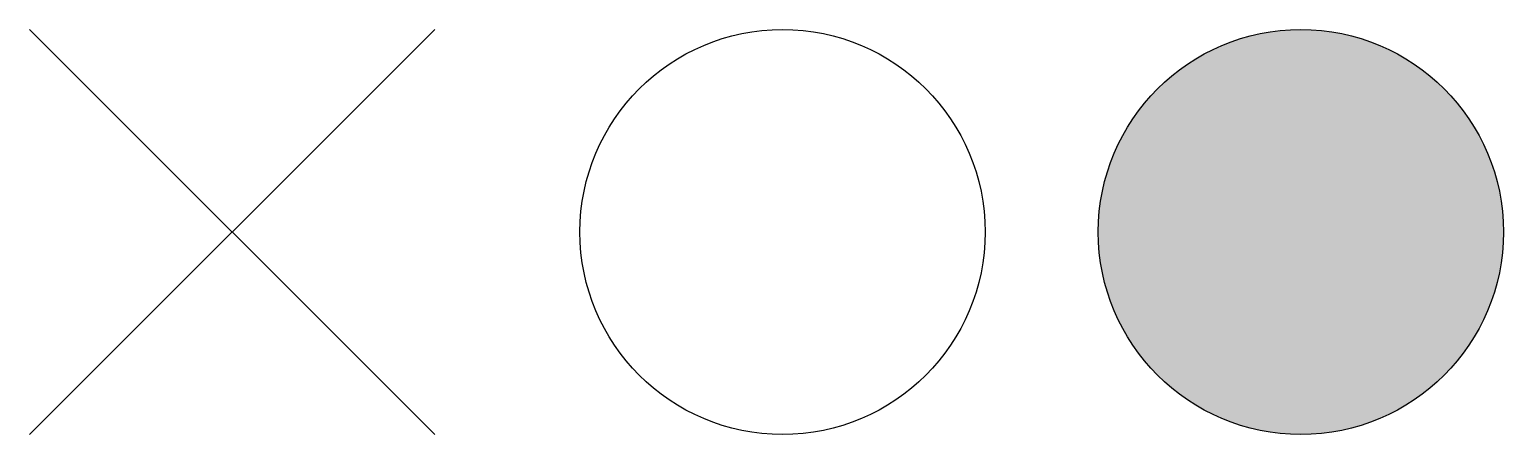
# Model space of a CAD drawing. Header units: inches. Extents: x -0.5 to 3.14, y -0.5 to 0.5.
import ezdxf

# ---------------------------------------------------------------- set-up
doc = ezdxf.new("R2010")
doc.units = ezdxf.units.IN
doc.header["$MEASUREMENT"] = 0

# ---------------------------------------------------------------- blocks, each defined once
blk = doc.blocks.new('AecDtl_WiremeshX')
at = {"color": 0, "linetype": 'ByBlock', "lineweight": -2}
for p, q in [((-0.5, 0.5), (0.5, -0.5)), ((0.5, 0.5), (-0.5, -0.5))]:
    blk.add_line(p, q, dxfattribs=at)
blk = doc.blocks.new('AecDtl_WiremeshDot')
at = {"color": 0, "linetype": 'ByBlock', "lineweight": -2}
blk.add_circle((0, 0), 0.5, dxfattribs=at)
blk = doc.blocks.new('AecDtl_WiremeshDotFilled')
at = {"linetype": 'ByBlock', "lineweight": -2}
h = blk.add_hatch(color=0, dxfattribs=at)
edge = h.paths.add_edge_path()
edge.add_arc((0, 0), 0.5, 0, 360)
at = {"color": 0, "linetype": 'ByBlock', "lineweight": -2}
blk.add_circle((0, 0), 0.5, dxfattribs=at)

msp = doc.modelspace()

# ---------------------------------------------------------------- block references
for name, p in [('AecDtl_WiremeshX', (0, 0)), ('AecDtl_WiremeshDot', (1.3584, 0)), ('AecDtl_WiremeshDotFilled', (2.6375, 0))]:
    msp.add_blockref(name, p)

doc.saveas('drawing.dxf')
